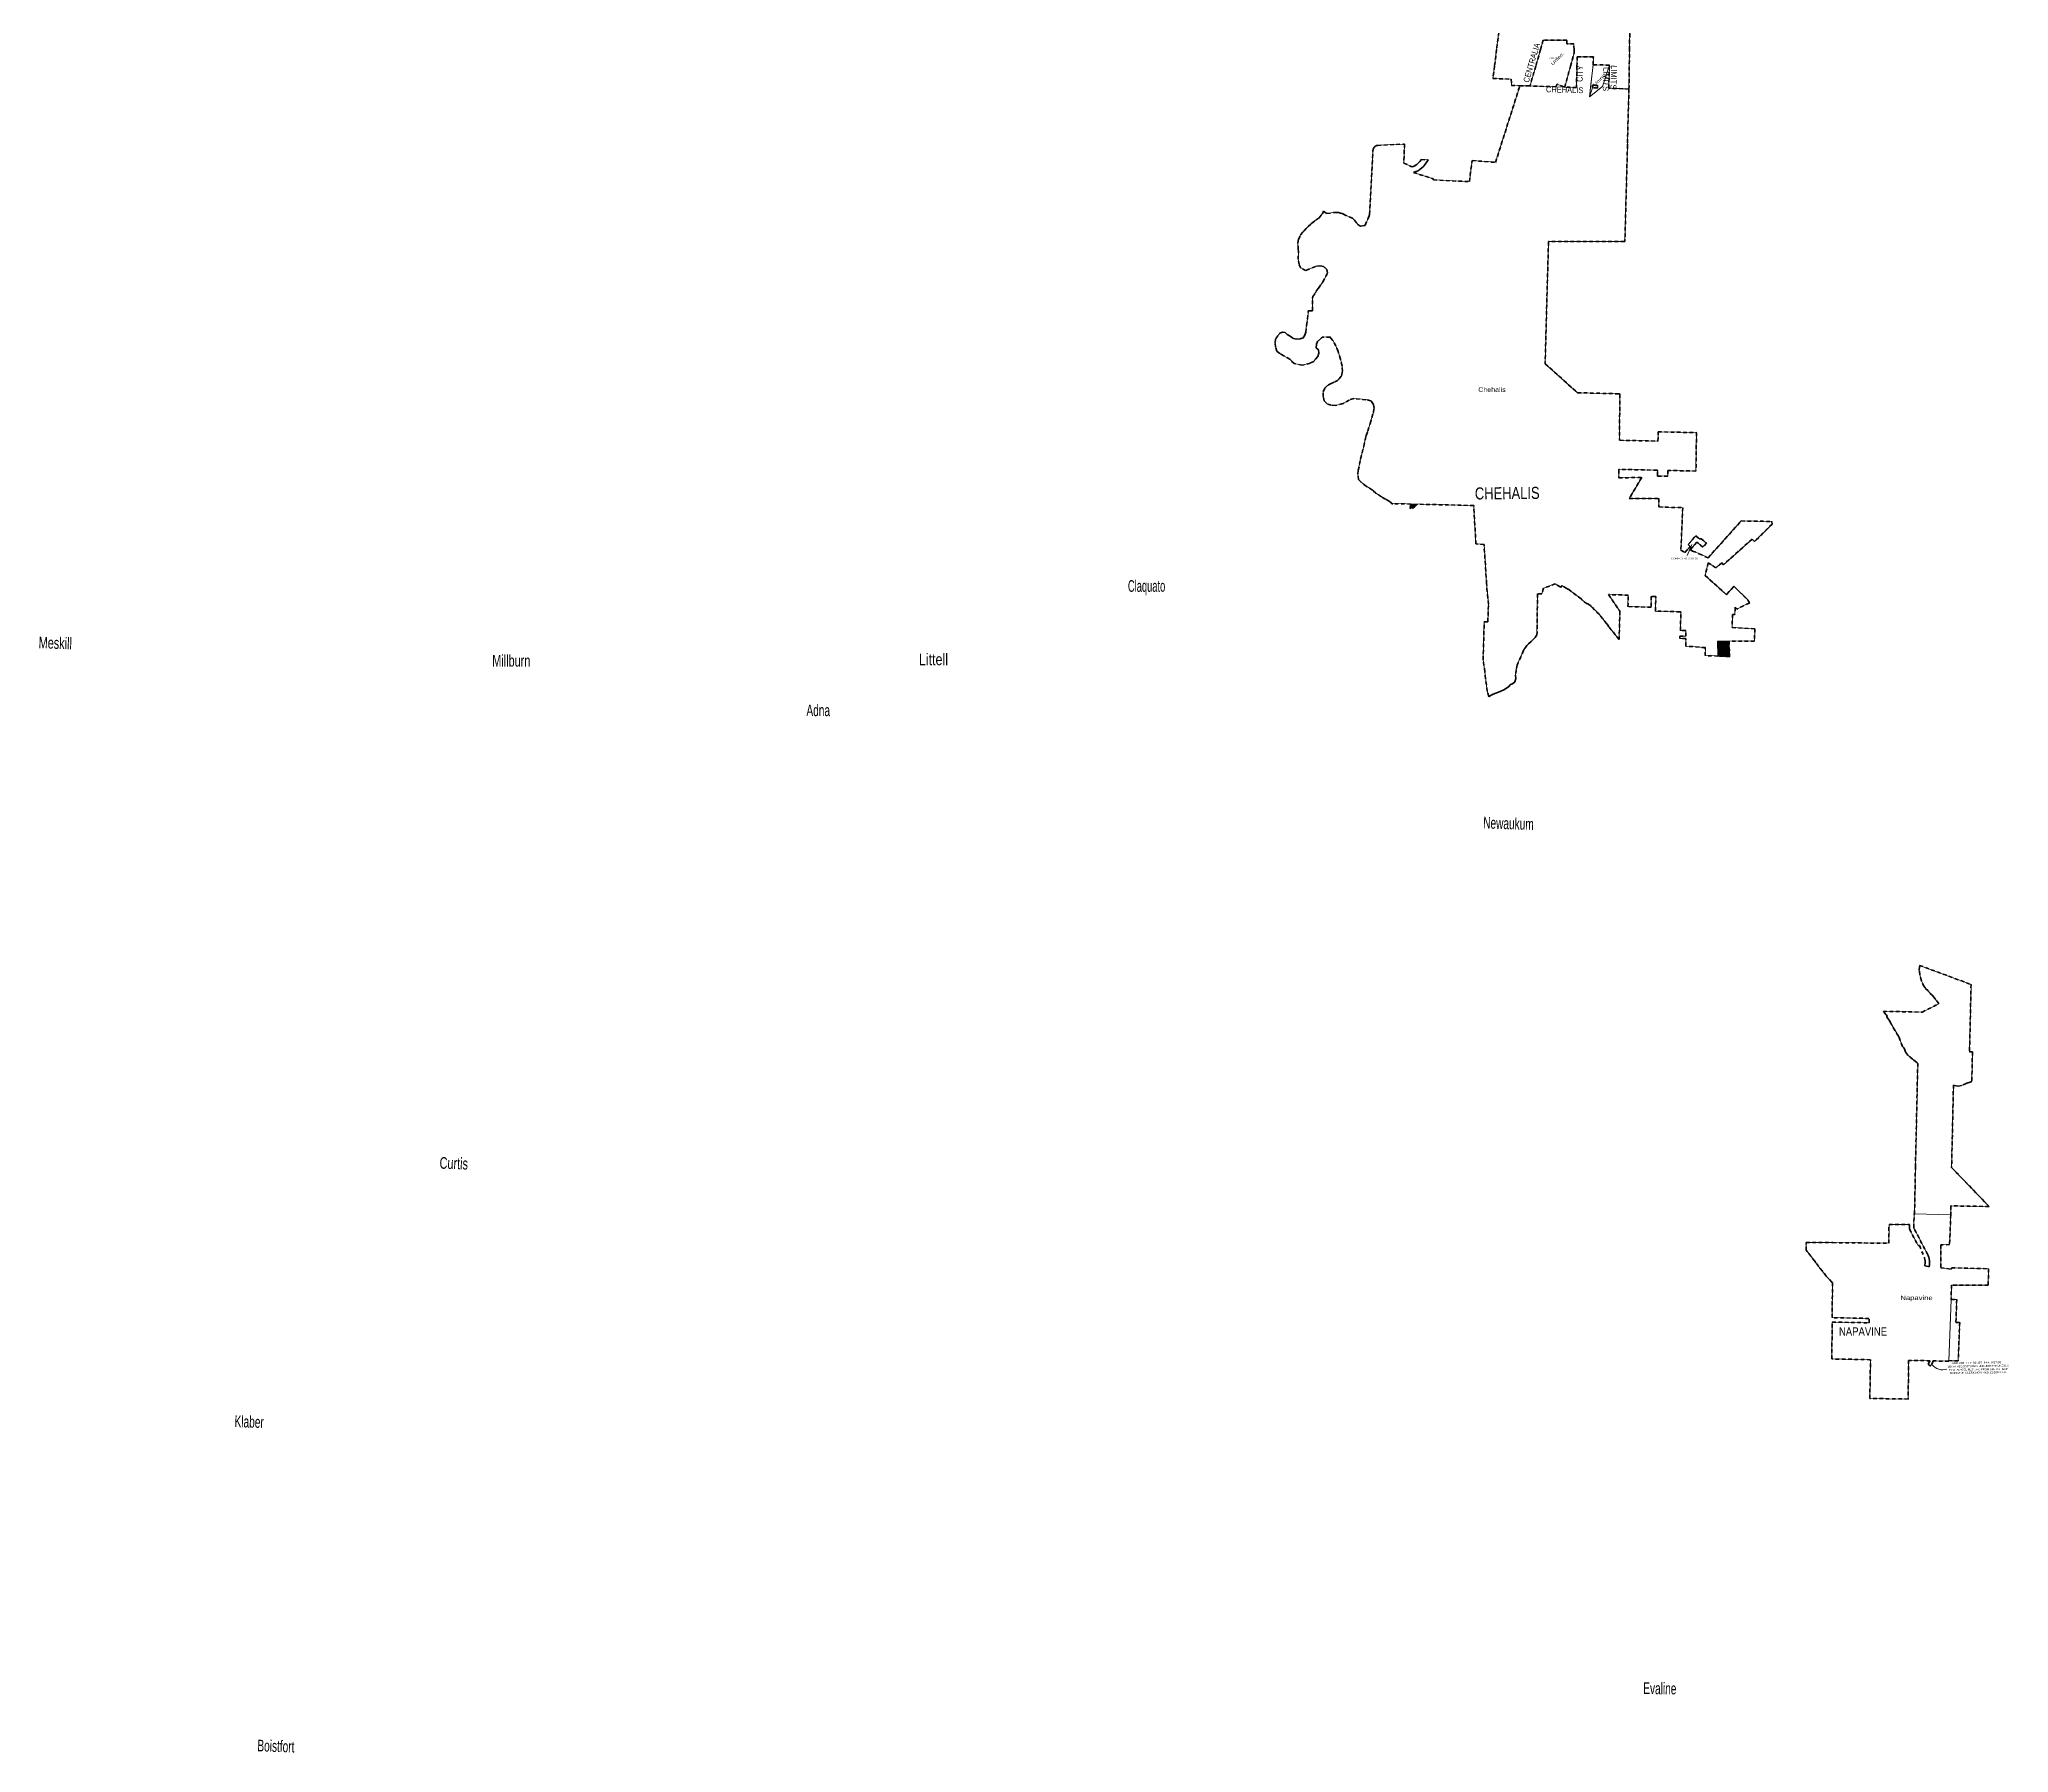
# Model space of a CAD drawing. Header units: feet. Extents: x -903180 to 1023491, y -707744 to 564635.
# Drawn here: x -545535 to -477803, y -348183 to -289230 of the extents above; entities that cross this region are included whole.
import ezdxf

# ---------------------------------------------------------------- set-up
doc = ezdxf.new("R2010")
doc.units = ezdxf.units.FT
doc.header["$LTSCALE"] = 80
doc.linetypes.add('SHORT_DASHED', pattern=[2.7, 1.5, -1.2])
for name, color, linetype, lineweight in [('1', 7, 'Continuous', 13), ('13', 7, 'SHORT_DASHED', 40), ('58', 7, 'Continuous', 13), ('62', 7, 'Continuous', 13)]:
    doc.layers.add(name, color=color, linetype=linetype, lineweight=lineweight)
for name, color, linetype in [('14', 7, 'Continuous'), ('15', 7, 'Continuous'), ('16', 7, 'Continuous'), ('36', 7, 'Continuous')]:
    doc.layers.add(name, color=color, linetype=linetype)

msp = doc.modelspace()

# ---------------------------------------------------------------- hatches: boundary and pattern name
at = {"layer": '58'}
for points in [[(-498396.04, -305375.87), (-498364.4, -305219.35), (-498135.73, -305224.89), (-498304.38, -305378.35), (-498304.48, -305310.08)], [(-487803.08, -310449.37), (-487812.75, -309936.25), (-487411.74, -309935.14), (-487406.82, -310474.9)]]:
    msp.add_hatch(color=256, dxfattribs=at).paths.add_polyline_path(points)

# ---------------------------------------------------------------- linework, layer by layer
at = {"layer": '1'}
msp.add_line((-488856.48, -306986.03), (-488699.07, -306611.13), dxfattribs=at)
msp.add_arc((-480074.12, -334558.66), 451.25, 218.05685, 288.7276, dxfattribs=at)
at = {"layer": '13'}
for p, q in [((-502239.87, -296453.85), (-502245.36, -296228.43)), ((-500158.61, -304379.24), (-500190.77, -304183.44)), ((-488902.29, -309848.64), (-489116.64, -309847.98))]:
    msp.add_line(p, q, dxfattribs=at)
for points in [[(-495224.26, -288121.94), (-495412.62, -289583.74), (-495485.36, -290148.25), (-495540.67, -290577.5), (-494913.16, -290600.92), (-494901.52, -290814.8), (-494613.67, -290824.11)], [(-490860.85, -290938.56), (-490842.98, -289583.74), (-490815.86, -288004.61)], [(-493072.35, -290872.57), (-492871.82, -290148.25), (-492746.13, -289694.28), (-492749.14, -289583.74), (-492753.34, -289383.52), (-493003.34, -289383.52), (-493003.03, -289262.78), (-493816.46, -289259.27), (-493904.46, -289583.74), (-494068.08, -290148.25), (-494261.36, -290815.06), (-494267.69, -290832.54)], [(-490860.85, -290938.56), (-491556.79, -290911.79), (-491532.73, -290118.2), (-492094.07, -290101.29), (-492086.47, -289826.46), (-492621.04, -289826.69), (-492641.04, -289826.7), (-492649.17, -290148.25), (-492667.76, -290883.94), (-493072.35, -290872.57)], [(-502245.36, -296228.43), (-502224.92, -296110.18), (-502153.54, -295952.78), (-502042.61, -295824.39), (-501890.97, -295666.68), (-501768.34, -295554.63), (-501617.62, -295443.17), (-501513.89, -295372.95), (-501406.65, -295228.38), (-501371.91, -295138.07), (-501250.15, -295227.45), (-501024.12, -295191.24), (-500964.81, -295185.32), (-500905.21, -295185.63), (-500845.97, -295192.18), (-500787.74, -295204.88), (-500731.16, -295223.59), (-500682.68, -295245.15), (-500458.04, -295352.97), (-500429.01, -295361.64), (-500401.05, -295373.3), (-500374.45, -295387.82), (-500349.52, -295405.05), (-500326.53, -295424.78), (-500305.73, -295446.81), (-500305.29, -295447.32), (-500170.51, -295613.55), (-500089.64, -295662.97), (-499962.9, -295635.42), (-499937.65, -295629.93), (-499933.73, -295621.38), (-499838.38, -295413.35), (-499793.59, -295288.85), (-499786.39, -295268.84), (-499785.3, -295248.85), (-499666.52, -293070.6), (-499665.43, -293050.6), (-499658.52, -293030.6), (-499657.67, -293022.53), (-499653.88, -293004.76), (-499648.26, -292987.49), (-499640.87, -292970.89), (-499631.78, -292955.16), (-499621.1, -292940.47), (-499608.94, -292926.97), (-499595.43, -292914.81), (-499580.73, -292904.14), (-499564.99, -292895.06), (-499548.39, -292887.68), (-499531.11, -292882.07), (-499513.34, -292878.3), (-499503.43, -292877.02), (-498581.62, -292832.25), (-498602.83, -293485.57), (-498318.73, -293620.05), (-498249.22, -293595.51), (-498156.54, -293539.15), (-498052.73, -293434.16), (-498000.48, -293362.36), (-497767.86, -293380.08), (-497830.78, -293478.71), (-497920.28, -293597.78), (-497992.3, -293661.86), (-498113.61, -293755.48), (-498196.74, -293777.75), (-498276.37, -293812.36), (-497594.52, -294026.02), (-497585.34, -294068.45), (-496350.6, -294124.89), (-496255.74, -293400.71), (-495450.43, -293462.11), (-494619.06, -290840.53), (-494613.67, -290824.11)], [(-494267.69, -290832.54), (-494287.69, -290834.43), (-494605.94, -290824.36), (-494613.67, -290824.11)], [(-493072.35, -290872.57), (-493102.83, -290862.47), (-493328.98, -290770.99), (-493372.2, -290859.57), (-494267.69, -290832.54)], [(-490860.85, -290938.56), (-490915.61, -292841.5), (-490916.19, -292861.5), (-490914, -292881.5), (-491000.47, -296164.14), (-491001, -296184.14), (-491020.95, -296184.17), (-493609.89, -296187.76), (-493629.9, -296187.79), (-493630.44, -296207.59), (-493744.59, -300392.11), (-492629.23, -301389.44), (-491191.09, -301426.46), (-491171.05, -301426.97), (-491171.35, -301449.99), (-491191.8, -303012.28), (-491191.97, -303025.26), (-491172.06, -303025.7), (-489862.58, -303054.62), (-489858.26, -302734.64), (-488538.54, -302763.79), (-488556.37, -304083.71), (-489526.17, -304062.3), (-489528.87, -304262.28), (-489859.53, -304254.98), (-489878.8, -304254.56), (-489878.53, -304234.54), (-489876.36, -304074.49), (-489876.1, -304054.56), (-489899.45, -304054.05), (-491185.12, -304025.65), (-491205.06, -304025.21), (-491205.38, -304050.21), (-491208.94, -304321.84), (-490421.11, -304302.88), (-490849.13, -305031.98), (-489835.97, -305029.43), (-489831.79, -305319.18), (-489010.71, -305345.59), (-489076.28, -306808), (-488936.2, -306886.71), (-488750.89, -306679.22), (-488829.45, -306617.13), (-488565.06, -306316.25), (-488433.15, -306420.49), (-488382.2, -306416.14), (-488196.24, -306563.11), (-488315.21, -306698.51), (-488523.41, -306533.97), (-488756.96, -306799.76), (-488736.96, -306808.47), (-488714.9, -306818.08), (-488692.84, -306827.69), (-488672.84, -306836.4), (-488441.97, -306927.82), (-488137.97, -307073.09), (-486996.83, -305802.06), (-485943.93, -305818.5), (-485939.75, -305909.11), (-486541.68, -306507.74), (-486624.27, -306425.52), (-487615.11, -307307.52), (-487669.95, -307241.98), (-487876.06, -307414.59), (-488048.24, -307298.27), (-488132.22, -307240.04), (-488242.5, -307678.31), (-487526.02, -308323.94), (-487506.58, -308341.45), (-487489.53, -308321.96), (-487266.28, -308066.82), (-487249.64, -308048.42), (-487230.72, -308067.34), (-486776.13, -308521.93), (-486721.78, -308593.67), (-486706.63, -308613.67), (-486726.63, -308624.56), (-487126.9, -308821.2), (-487148.78, -308831.95), (-487166.9, -308813.83), (-487189.98, -308790.75), (-487207.52, -308773.21), (-487208.15, -308790.75), (-487216.4, -309017.7), (-487304.7, -309019.84), (-487307.85, -309472.34), (-486532.27, -309511.02), (-486546.84, -309933.1), (-487411.74, -309935.14), (-487406.82, -310474.9), (-487803.08, -310449.37), (-488238.08, -310434.05), (-488234.56, -310160.58), (-488905.49, -310106.04), (-488902.29, -309848.64)], [(-500190.77, -304183.44), (-500172.1, -304053.09), (-500125.89, -303850.91), (-500097.97, -303660.42), (-500037.77, -303460.54), (-499983.02, -303232.4), (-499930.34, -302993.6), (-499925.93, -302973.6), (-499919.66, -302953.6), (-499897.31, -302862.1), (-499843.98, -302704.32), (-499762.51, -302444.55), (-499708.24, -302240.53), (-499652.57, -302066.72), (-499629.6, -301922.38), (-499644.97, -301789.29), (-499742.73, -301662.5), (-499910.57, -301628.76), (-500325.03, -301587.77), (-500480.62, -301642.79), (-500695.73, -301764.95), (-500949.78, -301827.94), (-501108.08, -301818.54), (-501245.52, -301769.36), (-501341.84, -301670.76), (-501380.92, -301519.07), (-501379.52, -301350.12), (-501318.85, -301226.7), (-501198.26, -301116.62), (-501107.13, -301074.3), (-500973.61, -301018.81), (-500886.37, -300970.37), (-500825.03, -300913.34), (-500740.25, -300788.41), (-500719.37, -300648.06), (-500725.67, -300462.85), (-500787.22, -300232.23), (-500864.18, -299969.1), (-500944.59, -299778.3), (-501049.2, -299593.04), (-501141.07, -299472.4), (-501407.94, -299474.78), (-501571.53, -299628.2), (-501611.49, -299719.89), (-501616.09, -299848.52), (-501545.15, -299912.39), (-501523.48, -300031.53), (-501559.92, -300147.43), (-501705.63, -300309.28), (-501827.24, -300371.06), (-502103.52, -300441.63), (-502381.25, -300385.45), (-502522.68, -300235.6), (-502730.94, -300116.52), (-502865.84, -300041.24), (-502974.59, -299962.5), (-503015.76, -299814.77), (-503026.76, -299663.68), (-503011.97, -299527.21), (-502869.72, -299337.11), (-502776.7, -299300.87), (-502682.78, -299318.96), (-502617.85, -299382.7), (-502516.79, -299445.19), (-502396.04, -299526.21), (-502284.15, -299548.7), (-502167.43, -299531.06), (-502066.47, -299499.01), (-502006.49, -299409.76), (-501972.38, -299309.91), (-501949.51, -299071.03), (-501916.94, -298848.43), (-501889.6, -298569.41), (-501771.63, -298571.92), (-501750.79, -298572.36), (-501750.6, -298552.34), (-501746.5, -298132.6), (-501746.37, -298119.55), (-501735.33, -298092.6), (-501730.97, -298081.96), (-501544.49, -297788.21), (-501389.79, -297578.26), (-501291.73, -297391.27), (-501228.9, -297259.84), (-501248.76, -297150.79), (-501366.99, -297043.68), (-501488.99, -297024.99), (-501647.86, -297043.74), (-501866.47, -297139.68), (-501981.71, -297183.5), (-502152.51, -297097.4), (-502208.36, -296981.55), (-502236.69, -296793.87), (-502231.5, -296536.5), (-502239.87, -296453.85)], [(-498363.82, -305220.26), (-498982.86, -305206.81), (-499021.48, -305206.64), (-499031.39, -305187.67), (-499106.25, -305119.7), (-499233.22, -305048.61), (-499374.09, -304971.19), (-499566.13, -304844.41), (-499686.35, -304737.26), (-499896.39, -304608.08), (-500072.2, -304471.59), (-500158.61, -304379.24)], [(-498363.82, -305220.26), (-498396.04, -305375.87), (-498304.48, -305310.08), (-498304.38, -305378.35), (-498135.93, -305225.15)], [(-489116.64, -309847.98), (-489112.56, -309765.13), (-488906.68, -309768.1), (-488906.71, -309570.98), (-489092.51, -309570.09), (-489074.52, -308946.94), (-489073.95, -308927.24), (-489104.64, -308926.37), (-489930.59, -308902.87), (-489950.57, -308902.3), (-489949.97, -308882.3), (-489936.01, -308415.99), (-489935.47, -308397.92), (-489955.41, -308397.88), (-490093.87, -308397.63), (-490102.18, -308769.08), (-490898.18, -308748.09), (-490884.2, -308354.14), (-491567.3, -308336.51), (-491170.3, -308911.24), (-491201.1, -309884.74), (-491550.1, -309443.38), (-491559.82, -309431.1), (-491579.4, -309403.38), (-491623.47, -309340.98), (-491890.71, -309010.33), (-492171.1, -308729.43), (-492186.7, -308713.8), (-492211.06, -308695.79), (-492259.6, -308659.91), (-492279.46, -308645.23), (-492299.6, -308650.8), (-492487.31, -308516.94), (-492481.39, -308496.01), (-492501.65, -308481.03), (-492954.11, -308146.61), (-492958.55, -308143.33), (-492994.11, -308124.14), (-493172.6, -308027.8), (-493196.06, -308067.39), (-493206.83, -308085.57), (-493227.91, -308072.33), (-493396.05, -307966.73), (-493796.23, -308113.08), (-493854.3, -308306.95), (-494004.82, -308309.79), (-494025.8, -309745.49), (-494051.94, -309748.96), (-494091.35, -309812.48), (-494226.57, -309952.41), (-494373.83, -310092.08), (-494463.02, -310218.73), (-494479.11, -310241.58), (-494486.33, -310258.73), (-494576.1, -310471.96), (-494708.27, -310758.79), (-494745.81, -310928.95), (-494763.42, -311105.58), (-494751.81, -311226.51), (-494792.44, -311350.35), (-494865.8, -311407.11), (-494940.48, -311429.66), (-494952.79, -311443.48), (-494996.04, -311498.88), (-495071.37, -311553.59), (-495164.95, -311617.98), (-495270.16, -311662.01), (-495351.09, -311696.49), (-495444.11, -311732.72), (-495527.01, -311765.15), (-495595.88, -311797.88), (-495665.41, -311846.39), (-495679.37, -311856.12), (-495684.21, -311840.34), (-495739.54, -311660.05), (-495818.27, -310988.59), (-495876.2, -310579.04), (-495839.75, -309270.39), (-495715.34, -309269.02), (-495695.19, -308668.04), (-495759.02, -307954.63), (-495846.34, -306615.16), (-496124.67, -306589.13), (-496200.36, -305270.01), (-498135.93, -305225.15)], [(-482604.04, -333392.78), (-482605.11, -333242.74), (-483867.42, -333215.95), (-483865.34, -332031.34), (-483865.3, -332011.35), (-483883.69, -331991.34), (-484074.03, -331784.22), (-484440.38, -331316.67), (-484448.33, -331306.53), (-484471.35, -331276.67), (-484763.89, -330897.34), (-484764.33, -330629.29), (-483849.08, -330635.35), (-481921.97, -330655.32), (-481916.92, -330004.55), (-481236.37, -330014.15), (-481210.43, -330014.51), (-481210.9, -330034.43), (-481214.13, -330168.86), (-480918.54, -330735.72), (-480871.12, -330735.49), (-480700.62, -331159.7), (-480673.87, -331275.83), (-480671.9, -331320.42), (-480683.71, -331434.37), (-480538.93, -331466.96), (-480525.6, -331387.07), (-480521.73, -331323.27), (-480524.55, -331259.42), (-480534.02, -331196.21), (-480550.06, -331134.33), (-480566.21, -331091.19), (-480570.96, -331078.5), (-480585.19, -331051.19), (-481052.95, -330153.57), (-481063.25, -330133.8), (-481062.76, -330113.57), (-481052.02, -329665.04), (-481051.54, -329645.2), (-481037.93, -329645.55), (-481007.94, -328031.21), (-480928.54, -324467.35), (-480965.46, -324434.22), (-481108.47, -324321.84), (-481265.87, -324180.01), (-481334.94, -324096.27), (-481364.72, -324047.57), (-481378.97, -323967.83), (-481406.49, -323932.57), (-481454.47, -323884.72), (-481454.47, -323884.72), (-481568.3, -323581.02), (-481594.41, -323525.55), (-481709.87, -323340.61), (-481855.49, -323084.19), (-481914.29, -322979.86), (-481948.85, -322934.46), (-481986.24, -322872.93), (-481984.75, -322841.26), (-481997.38, -322812.3), (-482023.8, -322780.04), (-482065.51, -322735.81), (-482110.02, -322674.97), (-480775.94, -322702.61), (-480199.93, -322413.61), (-480380.14, -322184.52), (-480425.96, -322131.97), (-480676.57, -321866.52), (-480709.52, -321822.08), (-480798.19, -321630.66), (-480859.81, -321414.9), (-480875.63, -321256.5), (-480867.07, -321095.53), (-479094.56, -321749.64), (-479146.23, -324069.09), (-479047.26, -324071.74)], [(-479047.26, -324071.74), (-479069.71, -325079.47), (-479083.07, -325094.14), (-479097.43, -325104.69), (-479130.47, -325118.09), (-479237.96, -325151.86), (-479261.59, -325153.74), (-479427.72, -325225.94), (-479521.86, -325253.76), (-479603.74, -325242.64), (-479676.41, -325226.93), (-479699.82, -325212), (-479763.04, -328049.85), (-478477.3, -329389.78), (-479785.2, -329369.66), (-479791.48, -329677.29), (-479834.69, -330703.27), (-480129.6, -330711.95), (-480136.14, -331499.31), (-479774.29, -331550.98), (-479758.89, -331498.18), (-478489.94, -331534.18), (-478506.07, -332096.44), (-479767.59, -332098.1), (-479781.4, -332592.26), (-479588.27, -332595.79), (-479616.78, -333380.8), (-479485.89, -333381.56), (-479535.87, -334703.34), (-479858.65, -334695.52), (-479859.71, -334715.58), (-480411.29, -334702.59), (-480393.22, -334723.65), (-480491.57, -334886.22), (-480568.09, -334819.98), (-480499.01, -334698.21), (-481241.45, -334685.45), (-481259.53, -336015.16), (-482579.36, -335997.07), (-482552.24, -334662.84), (-483885.63, -334635.7), (-483867.68, -333365.96), (-482604.04, -333392.78)]]:
    msp.add_lwpolyline(points, dxfattribs=at)
msp.add_lwpolyline([(-492116.19, -290900.83), (-492113.48, -290802.84), (-491948.12, -290806.96), (-491948.97, -290905.64)], close=True, dxfattribs=at)
at = {"layer": '58'}
for points in [[(-495224.26, -288121.94), (-495412.62, -289583.74), (-495485.36, -290148.25), (-495540.67, -290577.5), (-494913.16, -290600.92), (-494901.52, -290814.8), (-494613.67, -290824.11)], [(-490860.85, -290938.56), (-490842.98, -289583.74), (-490815.86, -288004.61)], [(-494267.69, -290832.54), (-494261.36, -290815.06), (-494068.08, -290148.25), (-493904.46, -289583.74), (-493816.46, -289259.27), (-493003.03, -289262.78), (-493003.34, -289383.52), (-492753.34, -289383.52), (-492749.14, -289583.74), (-492746.13, -289694.28), (-492871.82, -290148.25), (-493072.35, -290872.57)], [(-493072.35, -290872.57), (-492667.76, -290883.94), (-492649.17, -290148.25), (-492641.04, -289826.7), (-492621.04, -289826.69), (-492086.47, -289826.46), (-492094.07, -290101.29), (-491532.73, -290118.2), (-491556.79, -290911.79), (-490860.85, -290938.56)], [(-490860.45, -290937.37), (-491556.39, -290910.6), (-491532.33, -290117.01), (-491776.31, -290855.44), (-492213.27, -291205.23), (-492093.67, -290100.1), (-492086.07, -289825.27), (-492620.64, -289825.5), (-492640.64, -289825.51), (-492648.77, -290147.06), (-492667.36, -290882.75), (-493071.95, -290871.38)], [(-494613.27, -290822.92), (-494618.66, -290839.34), (-495450.03, -293460.92), (-496255.34, -293399.52)], [(-494613.67, -290824.11), (-494605.94, -290824.36), (-494287.69, -290834.43), (-494267.69, -290832.54)], [(-494267.29, -290831.35), (-494287.29, -290833.24), (-494605.54, -290823.17), (-494613.27, -290822.92)], [(-493071.95, -290871.38), (-493102.43, -290861.28), (-493328.58, -290769.8), (-493371.8, -290858.38), (-494267.29, -290831.35)], [(-488756.56, -306798.57), (-488523.01, -306532.78), (-488314.81, -306697.32), (-488195.84, -306561.92), (-488381.8, -306414.95), (-488432.75, -306419.3), (-488564.66, -306315.06), (-488829.05, -306615.94), (-488750.49, -306678.03), (-488935.8, -306885.52), (-489075.88, -306806.81), (-489010.31, -305344.4), (-489831.39, -305317.99), (-489835.57, -305028.24), (-490848.73, -305030.79), (-490420.71, -304301.69), (-491208.54, -304320.65), (-491204.98, -304049.02), (-491204.66, -304024.02), (-491184.72, -304024.46), (-489899.05, -304052.86), (-489875.7, -304053.37), (-489875.96, -304073.3), (-489878.13, -304233.35), (-489878.4, -304253.37), (-489859.13, -304253.79), (-489528.47, -304261.09), (-489525.77, -304061.11), (-488555.97, -304082.52), (-488538.14, -302762.6), (-489857.86, -302733.45), (-489862.18, -303053.43), (-491171.66, -303024.51), (-491191.57, -303024.07), (-491191.4, -303011.09), (-491170.95, -301448.8), (-491170.65, -301425.78), (-491190.69, -301425.27), (-492628.83, -301388.25), (-493744.19, -300390.92), (-493630.04, -296206.4), (-493629.5, -296186.6), (-493609.49, -296186.57), (-491020.55, -296182.98), (-491000.6, -296182.95), (-491000.07, -296162.95), (-490913.6, -292880.31), (-490915.79, -292860.31), (-490915.21, -292840.31), (-490860.45, -290937.37)], [(-496255.34, -293399.52), (-496350.2, -294123.7), (-497584.94, -294067.26), (-497594.12, -294024.83), (-498275.97, -293811.17), (-498196.34, -293776.56), (-498113.21, -293754.29), (-497991.9, -293660.67), (-497919.88, -293596.59), (-497830.38, -293477.52), (-497767.46, -293378.89), (-498000.08, -293361.17), (-498052.33, -293432.97), (-498156.14, -293537.96), (-498248.82, -293594.32), (-498318.33, -293618.86), (-498602.43, -293484.38), (-498581.22, -292831.06), (-499503.03, -292875.83), (-499512.94, -292877.11), (-499530.71, -292880.88), (-499547.99, -292886.49), (-499564.59, -292893.87), (-499580.33, -292902.95), (-499595.03, -292913.62), (-499608.54, -292925.78), (-499620.7, -292939.28), (-499631.38, -292953.97), (-499640.47, -292969.7), (-499647.86, -292986.3), (-499653.48, -293003.57), (-499657.27, -293021.34), (-499658.12, -293029.41), (-499665.03, -293049.41), (-499666.12, -293069.41), (-499784.9, -295247.66), (-499785.99, -295267.65), (-499793.19, -295287.66), (-499837.98, -295412.16), (-499933.33, -295620.19), (-499937.25, -295628.74), (-499962.5, -295634.23), (-500089.24, -295661.78), (-500170.11, -295612.36), (-500304.89, -295446.13), (-500305.33, -295445.62), (-500326.13, -295423.59), (-500349.12, -295403.86), (-500374.05, -295386.63), (-500400.65, -295372.11), (-500428.61, -295360.45), (-500457.64, -295351.78), (-500682.28, -295243.96), (-500730.76, -295222.4), (-500787.34, -295203.69), (-500845.57, -295190.99), (-500904.81, -295184.44), (-500964.41, -295184.13), (-501023.72, -295190.05), (-501249.75, -295226.26), (-501371.51, -295136.88), (-501406.25, -295227.19), (-501513.49, -295371.76), (-501617.22, -295441.98), (-501767.94, -295553.44), (-501890.57, -295665.49), (-502042.21, -295823.2), (-502153.14, -295951.59), (-502224.52, -296108.99), (-502244.96, -296227.24), (-502239.47, -296452.66), (-502231.1, -296535.31), (-502236.29, -296792.68), (-502207.96, -296980.36), (-502152.11, -297096.21), (-501981.31, -297182.31), (-501866.07, -297138.49), (-501647.46, -297042.55), (-501488.59, -297023.8), (-501366.59, -297042.49), (-501248.36, -297149.6), (-501228.5, -297258.65), (-501291.33, -297390.08), (-501389.39, -297577.07), (-501544.09, -297787.02), (-501730.57, -298080.77), (-501734.93, -298091.41), (-501745.97, -298118.36), (-501746.1, -298131.41), (-501750.2, -298551.15), (-501750.39, -298571.17), (-501771.23, -298570.73), (-501889.2, -298568.22), (-501916.54, -298847.24), (-501949.11, -299069.84), (-501971.98, -299308.72), (-502006.09, -299408.57), (-502066.07, -299497.82), (-502167.03, -299529.87), (-502283.75, -299547.51), (-502395.64, -299525.02)], [(-502395.64, -299525.02), (-502516.39, -299444), (-502617.45, -299381.51), (-502682.38, -299317.77), (-502776.3, -299299.68), (-502869.32, -299335.92), (-503011.57, -299526.02), (-503026.36, -299662.49), (-503015.36, -299813.58), (-502974.19, -299961.31), (-502865.44, -300040.05), (-502730.54, -300115.33), (-502522.28, -300234.41), (-502380.85, -300384.26), (-502103.12, -300440.44), (-501826.84, -300369.87), (-501705.23, -300308.09), (-501559.52, -300146.24), (-501523.08, -300030.34), (-501544.75, -299911.2), (-501615.69, -299847.33), (-501611.09, -299718.7), (-501571.13, -299627.01), (-501407.54, -299473.59), (-501140.67, -299471.21), (-501048.8, -299591.85), (-500944.19, -299777.11), (-500863.78, -299967.91), (-500786.82, -300231.04), (-500725.27, -300461.66), (-500718.97, -300646.87), (-500739.85, -300787.22), (-500824.63, -300912.15), (-500885.97, -300969.18), (-500973.21, -301017.62), (-501106.73, -301073.11), (-501197.86, -301115.43), (-501318.45, -301225.51), (-501379.12, -301348.93), (-501380.52, -301517.88), (-501341.44, -301669.57), (-501245.12, -301768.17), (-501107.68, -301817.35), (-500949.38, -301826.75), (-500695.33, -301763.76), (-500480.22, -301641.6), (-500324.63, -301586.58), (-499910.17, -301627.57), (-499742.33, -301661.31), (-499644.57, -301788.1), (-499629.2, -301921.19), (-499652.17, -302065.53), (-499707.84, -302239.34), (-499762.11, -302443.36), (-499843.58, -302703.13), (-499896.91, -302860.91), (-499919.26, -302952.41), (-499925.53, -302972.41), (-499929.94, -302992.41), (-499982.62, -303231.21), (-500037.37, -303459.35), (-500097.57, -303659.23), (-500125.49, -303849.72), (-500171.7, -304051.9), (-500190.37, -304182.25), (-500158.21, -304378.05), (-500071.8, -304470.4), (-499895.99, -304606.89), (-499685.95, -304736.07), (-499565.73, -304843.22), (-499373.69, -304970), (-499232.82, -305047.42), (-499105.85, -305118.51), (-499030.99, -305186.48), (-499021.08, -305205.45), (-498982.46, -305205.62), (-496199.96, -305268.82), (-496124.27, -306587.94), (-495845.94, -306613.97), (-495758.62, -307953.44), (-495694.79, -308666.85), (-495714.94, -309267.83), (-495839.35, -309269.2), (-495875.8, -310577.85), (-495817.87, -310987.4), (-495739.14, -311658.86), (-495683.81, -311839.15), (-495678.97, -311854.93), (-495665.01, -311845.2), (-495595.48, -311796.69), (-495526.61, -311763.96), (-495443.71, -311731.53), (-495350.69, -311695.3), (-495269.76, -311660.82), (-495164.55, -311616.79), (-495070.97, -311552.4), (-494995.64, -311497.69), (-494952.39, -311442.29), (-494940.08, -311428.47), (-494865.4, -311405.92), (-494792.04, -311349.16)], [(-494792.04, -311349.16), (-494751.41, -311225.32), (-494763.02, -311104.39), (-494745.41, -310927.76), (-494707.87, -310757.6), (-494575.7, -310470.77), (-494485.93, -310257.54), (-494478.71, -310240.39), (-494462.62, -310217.54), (-494373.43, -310090.89), (-494226.17, -309951.22), (-494090.95, -309811.29), (-494051.54, -309747.77), (-494025.4, -309744.3), (-494004.42, -308308.6), (-493853.9, -308305.76), (-493795.83, -308111.89), (-493395.65, -307965.54), (-493227.51, -308071.14), (-493206.43, -308084.38), (-493195.66, -308066.2), (-493172.2, -308026.61), (-492993.71, -308122.95), (-492958.15, -308142.14), (-492953.71, -308145.42), (-492501.25, -308479.84), (-492480.99, -308494.82), (-492486.91, -308515.75), (-492299.2, -308649.61), (-492279.06, -308644.04), (-492259.2, -308658.72), (-492210.66, -308694.6), (-492186.3, -308712.61), (-492170.7, -308728.24), (-491890.31, -309009.14), (-491623.07, -309339.79), (-491579, -309402.19), (-491559.42, -309429.91), (-491549.7, -309442.19), (-491200.7, -309883.55), (-491169.9, -308910.05), (-491566.9, -308335.32), (-490883.8, -308352.95), (-490897.78, -308746.9), (-490101.78, -308767.89), (-490093.47, -308396.44), (-489955.01, -308396.69), (-489935.07, -308396.73), (-489935.61, -308414.8), (-489949.57, -308881.11), (-489950.17, -308901.11), (-489930.19, -308901.68), (-489104.24, -308925.18), (-489073.55, -308926.05), (-489074.12, -308945.75), (-489092.11, -309568.9), (-488906.31, -309569.79), (-488906.28, -309766.91), (-489112.16, -309763.94), (-489116.24, -309846.79), (-488901.89, -309847.45), (-488905.09, -310104.85), (-488234.16, -310159.39), (-488237.68, -310432.86), (-487802.68, -310448.18), (-487812.35, -309935.06), (-486546.44, -309931.91), (-486531.87, -309509.83), (-487307.45, -309471.15), (-487304.3, -309018.65), (-487216, -309016.51), (-487207.75, -308789.56), (-487207.12, -308772.02), (-487189.58, -308789.56), (-487166.5, -308812.64), (-487148.38, -308830.76), (-487126.5, -308820.01), (-486726.23, -308623.37), (-486706.23, -308612.48), (-486721.38, -308592.48), (-486775.73, -308520.74), (-487230.32, -308066.15), (-487249.24, -308047.23), (-487265.88, -308065.63), (-487489.13, -308320.77), (-487506.18, -308340.26), (-487525.62, -308322.75), (-488242.1, -307677.12), (-488131.82, -307238.85), (-488047.84, -307297.08), (-487875.66, -307413.4), (-487669.55, -307240.79), (-487614.71, -307306.33), (-486623.87, -306424.33), (-486541.28, -306506.55), (-485939.35, -305907.92), (-485943.53, -305817.31), (-486996.43, -305800.87), (-488137.57, -307071.9), (-488441.57, -306926.63), (-488672.44, -306835.21)], [(-480541, -331467.05), (-480535.61, -331447.05), (-480525.6, -331387.07), (-480521.73, -331323.27), (-480524.55, -331259.42), (-480534.02, -331196.21), (-480550.06, -331134.33), (-480566.21, -331091.19), (-480570.96, -331078.5), (-480585.19, -331051.19), (-481052.95, -330153.57), (-481063.25, -330133.8), (-481062.76, -330113.57), (-481052.02, -329665.04), (-481051.54, -329645.2), (-481037.93, -329645.55), (-479791.48, -329677.29), (-479834.69, -330703.27), (-480129.6, -330711.95), (-480136.14, -331499.31), (-479774.29, -331550.98), (-479758.89, -331498.18), (-478489.94, -331534.18), (-478506.07, -332096.44), (-479767.59, -332098.1), (-479781.4, -332592.26), (-479859.71, -334715.58), (-480411.29, -334702.59), (-480393.22, -334723.65), (-480491.57, -334886.22), (-480568.09, -334819.98), (-480499.01, -334698.21), (-481241.45, -334685.45), (-481259.53, -336015.16), (-482579.36, -335997.07), (-482552.24, -334662.84), (-483885.63, -334635.7), (-483867.68, -333365.96), (-482624.26, -333392.35), (-482604.25, -333392.77), (-482605.11, -333242.74), (-483867.42, -333215.95), (-483865.34, -332031.34), (-483865.3, -332011.35), (-483883.69, -331991.34), (-484074.03, -331784.22), (-484440.38, -331316.67), (-484448.33, -331306.53), (-484471.35, -331276.67), (-484763.89, -330897.34), (-484764.33, -330629.29), (-483849.08, -330635.35), (-481921.97, -330655.32), (-481916.92, -330004.55), (-481236.37, -330014.15), (-481210.43, -330014.51), (-481210.9, -330034.43), (-481214.13, -330168.86), (-480918.54, -330735.72), (-480871.12, -330735.49)], [(-480700.62, -331159.7), (-480673.87, -331275.83), (-480671.9, -331320.42), (-480683.71, -331434.37), (-480561, -331461.99), (-480541, -331467.05)]]:
    msp.add_lwpolyline(points, dxfattribs=at)
for points in [[(-492168.44, -290787.76), (-492094.07, -290101.29), (-491532.73, -290118.2), (-491776.71, -290856.63), (-492213.67, -291206.42), (-492116.19, -290900.83), (-491948.97, -290905.64), (-491948.12, -290806.96), (-492113.48, -290802.84), (-492116.19, -290900.83), (-492213.67, -291206.42)], [(-498396.04, -305375.87), (-498364.4, -305219.35), (-498135.73, -305224.89), (-498304.38, -305378.35), (-498304.48, -305310.08)], [(-487803.08, -310449.37), (-487812.75, -309936.25), (-487411.74, -309935.14), (-487406.82, -310474.9)], [(-479785.2, -329369.66), (-479791.48, -329677.29), (-481037.93, -329645.55), (-480928.54, -324467.35), (-481265.87, -324180.01), (-481334.94, -324096.27), (-481364.72, -324047.57), (-481378.97, -323967.83), (-481406.49, -323932.57), (-481454.47, -323884.72), (-481454.47, -323884.72), (-481568.3, -323581.02), (-481594.41, -323525.55), (-481855.49, -323084.19), (-481914.29, -322979.86), (-481948.85, -322934.46), (-481986.24, -322872.93), (-481984.75, -322841.26), (-481997.38, -322812.3), (-482065.51, -322735.81), (-482110.02, -322674.97), (-480775.94, -322702.61), (-480199.93, -322413.61), (-480425.96, -322131.97), (-480425.96, -322131.97), (-480676.57, -321866.52), (-480709.52, -321822.08), (-480798.19, -321630.66), (-480859.81, -321414.9), (-480875.63, -321256.5), (-480875.63, -321256.5), (-480867.07, -321095.53), (-479094.56, -321749.64), (-479146.23, -324069.09), (-479047.26, -324071.74), (-479047.26, -324071.74), (-479067.77, -325081.06), (-479083.07, -325094.14), (-479097.43, -325104.69), (-479130.47, -325118.09), (-479237.96, -325151.86), (-479261.59, -325153.74), (-479427.72, -325225.94), (-479521.86, -325253.76), (-479676.41, -325226.93), (-479699.82, -325212), (-479763.04, -328049.85), (-478477.3, -329389.78)], [(-479781.4, -332592.26), (-479588.27, -332595.79), (-479616.78, -333380.8), (-479485.89, -333381.56), (-479535.87, -334703.34), (-479862.97, -334696.02)]]:
    msp.add_lwpolyline(points, close=True, dxfattribs=at)

# ---------------------------------------------------------------- texts
at = {"layer": '1', "width": 1.15}
msp.add_text('CORECTED 3-30-93', height=64, dxfattribs=at).set_placement((-489407.41, -307124.75))
at = {"layer": '1'}
for s, width, p in [('LEGAL DESCRIPTION IS UNCLEAR/ERRONEOUS', 1.05, (-479895.56, -334933.08)), ('THIS PARCEL PLOTTED FROM SKETCH MAP', 1.1, (-479852.27, -335048.59)), ('NAPAVINE CLERK NOTIFIED 12/28/94 J.D.', 1.15, (-479823.42, -335154.47)), ('ORD 208  FILE 93-157  EFF. 8/27/93', 1.2, (-479760.9, -334812.77))]:
    msp.add_text(s, height=64, rotation=1, dxfattribs=dict(at, width=width)).set_placement(p)
at = {"layer": '14', "width": 0.8}
msp.add_text('CHEHALIS', height=416.2, rotation=0.552, dxfattribs=at).set_placement((-496159.56, -305062.98))
at = {"layer": '14', "width": 0.85}
msp.add_text('NAPAVINE', height=288, dxfattribs=at).set_placement((-483639.05, -333834.47))
at = {"layer": '15'}
for s, rotation, width, p in [('CENTRALIA', 73.658, 0.9, (-494310.37, -290732.63)), ('CITY', 88.487, 0.85, (-492456.26, -290692.68)), ('LIMITS', 268.321, 0.8, (-491735.7, -290179.63)), ('LIMITS', 268.321, 0.8, (-491472.44, -290116.52)), ('CHEHALIS', 358.487, 0.8, (-493717.33, -291048.53))]:
    msp.add_text(s, height=200.8, rotation=rotation, dxfattribs=dict(at, width=width)).set_placement(p)
at = {"layer": '16'}
for s, width, p in [('Claquato', 0.6, (-508094.95, -308239.68)), ('Millburn', 0.7, (-529958.16, -310811.41)), ('Littell', 0.8, (-515281.5, -310764.27)), ('Adna', 0.65, (-519152.37, -312518.04))]:
    msp.add_text(s, height=400, dxfattribs=dict(at, width=width)).set_placement(p)
for s, rotation, width, p in [('Meskill', 358.108, 0.7, (-545565.57, -310180.85)), ('Newaukum', 358.108, 0.65, (-495881.14, -316379.68)), ('Curtis', 358.108, 0.7, (-531776, -328087.66)), ('Klaber', 358.108, 0.65, (-538827.28, -336979.96)), ('Evaline', 359.37, 0.65, (-490371.67, -346166.92)), ('Boistfort', 358.108, 0.65, (-538042.32, -348137.21))]:
    msp.add_text(s, height=400, rotation=rotation, dxfattribs=dict(at, width=width)).set_placement(p)
at = {"layer": '36', "width": 1.35}
for p in [(-493480.52, -290137.15), (-492029.12, -290854.37)]:
    msp.add_text('Uninc.', height=113, rotation=45, dxfattribs=at).set_placement(p)
at = {"layer": '36'}
for s, width, p in [('Chehalis', 1.15, (-496044.03, -301359.92)), ('Napavine', 1.25, (-481525.45, -332611.74))]:
    msp.add_text(s, height=157.5, dxfattribs=dict(at, width=width)).set_placement(p)
at = {"layer": '62'}
for s, width, p in [('COUNTY', 0.9, (-493599.6, -289910.14)), ('CO.', 0.75, (-492081.74, -290882.21))]:
    msp.add_text(s, height=64, dxfattribs=dict(at, width=width)).set_placement(p)

doc.saveas('drawing.dxf')
